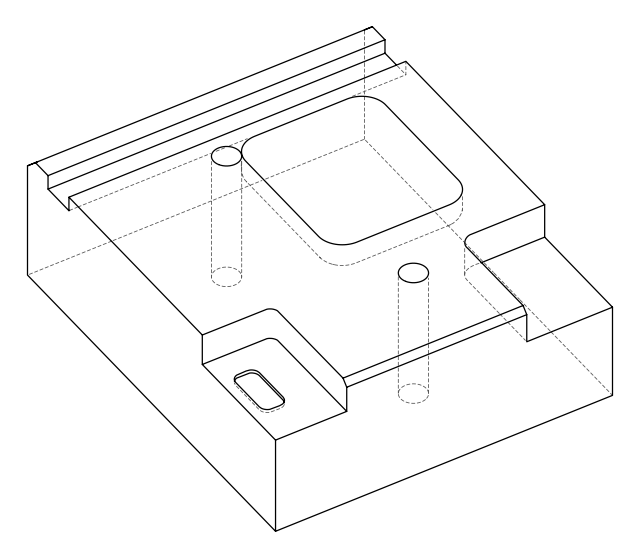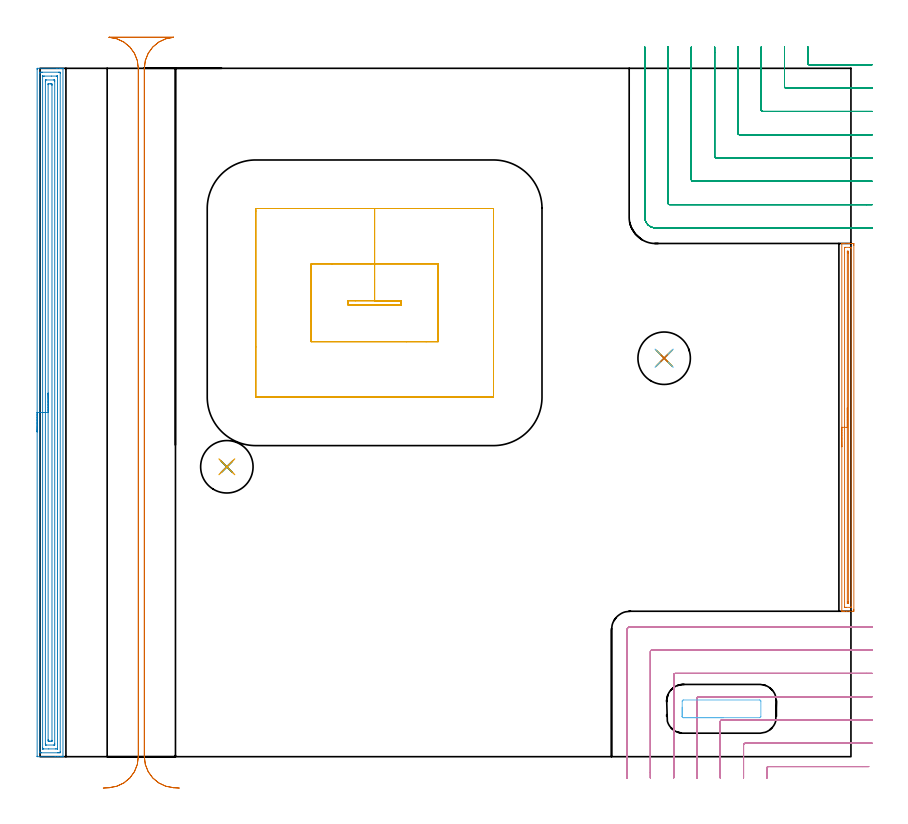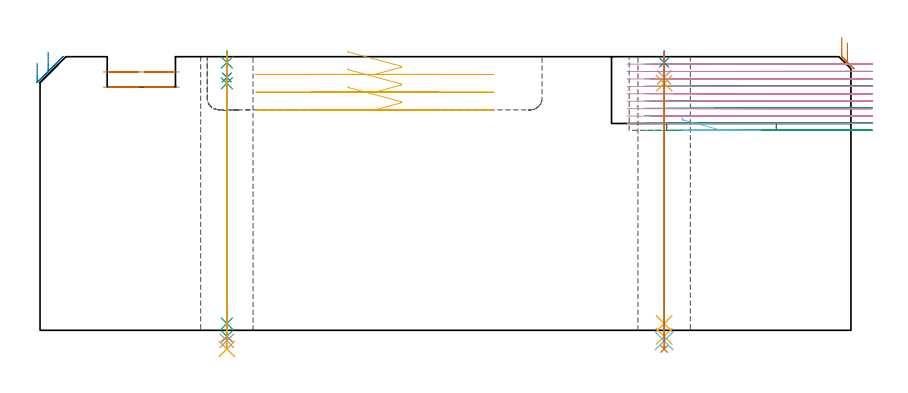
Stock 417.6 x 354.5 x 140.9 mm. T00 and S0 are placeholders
(PLAN: 17 operations, 13 tool changes, 72.8 min)
(1 AREA_MILL | FG_CHAMFER_SURFACE | UGT0205_001 | 4.7 min | 3794 mm3)
(2 AREA_MILL_1 | FG_CHAMFER_SURFACE_1 | UGT0205_001 | 14.45 min | 31352 mm3)
(3 MILL_CORNER_NOTCH_RECTANGULAR | CORNER_NOTCH_RECTANGULAR | NXT0201_012 | Follow Part, ap 4, ae 75% | 22.32 min | 388837 mm3)
(4 MILL_CORNER_NOTCH_RECTANGULAR_1 | CORNER_NOTCH_RECTANGULAR_1 | NXT0201_012 | Follow Part, ap 4, ae 75% | 18.32 min | 316977 mm3)
(5 MILL_RECTANGULAR_POCKET | POCKET_RECTANGULAR_STRAIGHT | UGT0201_021 | Follow Part, ap 12.5, ae 75% | 5.39 min | 675415 mm3)
(6 MILL_RECTANGULAR_POCKET_1 | POCKET_RECTANGULAR_STRAIGHT_1 | NXT0201_012 | Follow Part, ap 4, ae 75% | 0.31 min | 4790 mm3)
(7 MILL_RECTANGULAR_SLOT | SLOT_RECTANGULAR | UGT0201_004 | Follow Part, ap 8, ae 75% | 3.41 min | 195437 mm3)
(8 SPOT_DRILL | STEP1HOLE | NXT0321_9005460120000 | 0.05 min | 159 mm3)
(9 SPOT_DRILL_1 | STEP1HOLE_1 | NXT0321_9005460120000 | 0.05 min | 214 mm3)
(10 DRILL_BLIND_HOLE_INTO_CENTER | STEP1HOLE | UGT0301_191 | 0.05 min | 328 mm3)
(11 GUN_DRILL_THROUGH_HOLE | STEP1HOLE | UGT0307_003 | 0.64 min | 4899 mm3)
(12 SPADE_DRILL_TO_ENLARGE_THROUGH_HOLE | STEP1HOLE | UGT0306_008 | 0.59 min | 28418 mm3)
(13 DRILL_TO_ENLARGE_THROUGH_HOLE | STEP1HOLE | UGT0301_389 | 0.61 min | 46758 mm3)
(14 DRILL_BLIND_HOLE_INTO_CENTER_1 | STEP1HOLE_1 | UGT0301_191 | 0.05 min | 335 mm3)
(15 GUN_DRILL_THROUGH_HOLE_1 | STEP1HOLE_1 | UGT0307_003 | 0.64 min | 5008 mm3)
(16 SPADE_DRILL_TO_ENLARGE_THROUGH_HOLE_1 | STEP1HOLE_1 | UGT0306_008 | 0.59 min | 28258 mm3)
(17 DRILL_TO_ENLARGE_THROUGH_HOLE_1 | STEP1HOLE_1 | UGT0301_389 | 0.61 min | 46831 mm3)
(TOOL UGT0205_001 | Chamfer Mill 20 x 3 x 45 deg. | D20 FL50 Z2)
(TOOL NXT0201_012 | ENDMILL 16mm [2P460-1600-NA 1630] | D16 FL38 Z6)
(TOOL UGT0201_021 | End Mill 50 mm R6 | D50 R6 FL50 Z4)
(TOOL UGT0201_004 | End Mill 32 mm | D32 FL53 Z6)
(TOOL NXT0321_9005460120000 | NC Spot Drill, 142deg, 12mm, Carbide, Uncoated | D12 PA142 FL30 Z2)
(TOOL UGT0301_191 | Twist Drill 7.1 mm | D7.1 PA118 FL66 Z2)
(TOOL UGT0307_003 | Gun Drill 7 mm | D7 PA130 FL24 Z1)
(TOOL UGT0306_008 | Spade Drill 17.5mm | D17.5 PA132 FL10 Z2)
(TOOL UGT0301_389 | Twist Drill 27 mm | D27 PA118 FL165 Z2)
(OP 1 AREA_MILL)
G17 G21 G94 G90
T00 M6
G54
G17 G0 G90 X412.9 Y159.6 S1061 M3
G43 Z150.9 H0
G94 G1 Y159.638 Z150.028 F250.
Y159.752 Z149.163
Y159.941 Z148.312
Y160.203 Z147.48
Y160.537 Z146.674
Y160.94 Z145.9
Y161.408 Z145.164
Y161.94 Z144.472
Y162.529 Z143.829
Y163.172 Z143.239
Y163.864 Z142.708
Y164.6 Z142.24
Y165.374 Z141.837
Y166.18 Z141.503
Y167.012 Z141.241
Y167.863 Z141.052
Y168.728 Z140.938
Y169.6 Z140.9
Y264.147
X412.906 Y264.29 Z140.893
X413.211 Y264.3 Z140.588
X413.633 Z140.166
X414.237 Z139.558
X416.302 Z137.496
X416.882 Z136.913
X417.473 Z136.322
X417.763 Z136.032
X418.355 Z135.441
X418.645 Y264.297 Z135.151
X419.091 Y264.291 Z134.705
X419.095 Y264.156 Z134.703
X419.099 Y263.701 Z134.701
X419.1 Y263.241 Z134.7
Y75.93
X419.099 Y75.499 Z134.701
X419.095 Y75.044 Z134.703
X419.091 Y74.909 Z134.705
X418.645 Y74.9 Z135.151
X416.882 Z136.913
X415.42 Z138.377
X414.237 Z139.558
X413.634 Z140.165
X413.355 Z140.444
X413.21 Y74.901 Z140.589
X412.906 Y74.91 Z140.893
X412.9 Y75.053 Z140.9
Y169.6
X414.314 Z139.486
X414.315 Y262.121 Z139.485
X414.316 Y262.222 Z139.484
X414.319 Y262.272 Z139.481
X414.32 Y262.289 Z139.48
X414.363 Y262.291 Z139.437
X414.742 Y262.298 Z139.058
X416.882 Y262.299 Z136.918
X417.388 Y262.297 Z136.412
X417.588 Y262.29 Z136.212
X417.679 Y262.281 Z136.121
X417.684 Y261.997 Z136.116
X417.685 Y261.918 Z136.115
Y77.079
X417.684 Y76.977 Z136.116
X417.681 Y76.928 Z136.119
X417.68 Y76.911 Z136.12
X417.637 Y76.909 Z136.163
X417.258 Y76.902 Z136.542
X415.118 Y76.901 Z138.682
X414.612 Y76.903 Z139.188
X414.412 Y76.91 Z139.388
X414.321 Y76.919 Z139.479
X414.316 Y77.203 Z139.484
X414.315 Y77.282 Z139.485
X414.314 Y169.6 Z139.486
X415.728 Z138.072
X415.729 Y259.516 Z138.071
X415.733 Y260.134 Z138.067
X415.735 Y260.269 Z138.065
X415.742 Y260.29 Z138.058
X415.781 Y260.295 Z138.019
X415.837 Y260.299 Z137.963
X416. Y260.298 Z137.8
X416.164 Y260.293 Z137.636
X416.265 Y260.289 Z137.535
X416.268 Y260.225 Z137.532
X416.27 Y260.134 Z137.53
X416.271 Y259.859 Z137.529
X416.272 Y259.242 Z137.528
X416.271 Y79.684 Z137.529
X416.267 Y79.066 Z137.533
X416.265 Y78.931 Z137.535
X416.258 Y78.91 Z137.542
X416.219 Y78.905 Z137.581
X416.163 Y78.901 Z137.637
X416. Y78.902 Z137.8
X415.836 Y78.907 Z137.964
X415.735 Y78.911 Z138.065
X415.732 Y78.975 Z138.068
X415.73 Y79.066 Z138.07
X415.729 Y79.341 Z138.071
X415.728 Y79.958 Z138.072
Y169.6
Y170.472 Z138.11
Y171.336 Z138.223
Y172.188 Z138.412
Y173.02 Z138.675
Y173.826 Z139.008
Y174.6 Z139.411
Y175.336 Z139.88
Y176.028 Z140.411
Y176.671 Z141.
Y177.26 Z141.644
Y177.791 Z142.336
Y178.26 Z143.072
Y178.663 Z143.845
Y178.997 Z144.651
Y179.259 Z145.483
Y179.448 Z146.335
Y179.562 Z147.2
Y179.6 Z148.072
G0 Z150.9
M5
M2
(OP 2 AREA_MILL_1)
G17 G21 G94 G90
T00 M6
G54
G17 G0 G90 X-1.5 Y167.25 S1061 M3
G43 Z150.9 H0
Z137.6
G94 G1 Y167.288 Z136.728 F250.
Y167.402 Z135.864
Y167.591 Z135.012
Y167.853 Z134.18
Y168.187 Z133.374
Y168.59 Z132.6
Y169.058 Z131.864
Y169.59 Z131.172
Y170.179 Z130.529
Y170.822 Z129.94
Y171.514 Z129.408
Y172.25 Z128.94
Y173.024 Z128.537
Y173.83 Z128.203
Y174.662 Z127.941
Y175.514 Z127.752
Y176.378 Z127.638
Y177.25 Z127.6
Y353.869
X-1.496 Y354.291 Z127.602
X-1.492 Y354.49 Z127.606
X-1.29 Y354.5 Z127.808
X8.681 Z137.776
X10.084 Z139.18
X10.447 Z139.542
X11.172 Z140.272
X11.413 Z140.513
X11.788 Y354.494 Z140.88
X11.797 Y354.492 Z140.888
X11.8 Y354.316 Z140.9
Y0.184
X11.797 Y0.008 Z140.888
X11.788 Y0.006 Z140.88
X11.413 Y0. Z140.513
X11.173 Z140.272
X10.447 Z139.542
X9.201 Z138.298
X7.798 Z136.894
X-1.29 Y0.001 Z127.807
X-1.492 Y0.01 Z127.606
X-1.499 Y0.212 Z127.599
Y0.237
X-1.5 Y177.25 Z127.6
X-0.086 Z129.014
X-0.085 Y352.018 Z129.015
Y352.08
X-0.079 Y352.487 Z129.021
X0.325 Y352.497 Z129.425
X0.736 Y352.499 Z129.836
X1.205 Y352.5 Z130.305
X9.564 Y352.499 Z138.664
X10.035 Y352.497 Z139.135
X10.274 Y352.49 Z139.374
X10.379 Y352.466 Z139.479
X10.385 Y352.143 Z139.485
Y352.08
Y2.482
Y2.42
X10.379 Y2.013 Z139.479
X9.975 Y2.003 Z139.075
X9.564 Y2.001 Z138.664
X9.095 Y2. Z138.195
X0.736 Y2.001 Z129.836
X0.265 Y2.003 Z129.365
X0.026 Y2.01 Z129.126
X-0.079 Y2.034 Z129.021
X-0.085 Y2.357 Z129.015
Y2.42
X-0.086 Y177.25 Z129.014
X1.328 Z130.428
X1.329 Y350.292 Z130.429
X1.33 Y350.439 Z130.43
X1.333 Y350.474 Z130.433
X1.335 Y350.486 Z130.435
X1.346 Y350.49 Z130.446
X1.416 Y350.497 Z130.516
X1.619 Y350.499 Z130.719
X2.296 Y350.5 Z131.396
X5.827 Z134.927
X8.476 Z137.576
X8.681 Y350.498 Z137.781
X8.886 Y350.494 Z137.986
X8.944 Y350.49 Z138.044
X8.965 Y350.485 Z138.065
X8.967 Y350.467 Z138.067
X8.97 Y350.39 Z138.07
X8.971 Y350.292 Z138.071
Y349.998
Y4.208
X8.97 Y4.061 Z138.07
X8.967 Y4.026 Z138.067
X8.965 Y4.014 Z138.065
X8.954 Y4.01 Z138.054
X8.884 Y4.003 Z137.984
X8.681 Y4.001 Z137.781
X8.004 Y4. Z137.104
X4.473 Z133.573
X1.824 Z130.924
X1.619 Y4.002 Z130.719
X1.414 Y4.006 Z130.514
X1.356 Y4.01 Z130.456
X1.335 Y4.015 Z130.435
X1.333 Y4.033 Z130.433
X1.33 Y4.11 Z130.43
X1.329 Y4.208 Z130.429
X1.328 Y4.502 Z130.428
Y177.25
X2.743 Z131.843
Y347.609
X2.746 Y348.256 Z131.846
X2.75 Y348.473 Z131.85
X2.757 Y348.491 Z131.857
X2.78 Y348.494 Z131.88
X2.835 Y348.498 Z131.935
X2.945 Y348.5 Z132.045
X3.384 Z132.484
X6.916 Z136.016
X7.355 Y348.49 Z136.455
X7.55 Y348.474 Z136.65
X7.552 Y348.363 Z136.652
X7.557 Y347.854 Z136.657
Y6.891
X7.554 Y6.244 Z136.654
X7.55 Y6.027 Z136.65
X7.543 Y6.009 Z136.643
X7.52 Y6.006 Z136.62
X7.465 Y6.002 Z136.565
X7.355 Y6.001 Z136.455
X6.916 Y6. Z136.016
X3.384 Z132.484
X2.944 Y6.01 Z132.044
X2.749 Y6.026 Z131.849
X2.748 Y6.137 Z131.848
X2.743 Y6.646 Z131.843
Y177.25
X4.157 Z133.257
Y346.044
X4.16 Y346.268 Z133.26
X4.164 Y346.416 Z133.264
X4.169 Y346.491 Z133.269
X4.184 Y346.493 Z133.284
X4.267 Y346.497 Z133.367
X4.48 Y346.5 Z133.58
X5.15 Z134.25
X5.363 Y346.499 Z134.463
X6.033 Y346.492 Z135.133
X6.122 Y346.49 Z135.222
X6.136 Y346.155 Z135.236
X6.141 Y345.932 Z135.241
X6.143 Y345.821 Z135.243
Y8.456
X6.14 Y8.233 Z135.24
X6.136 Y8.084 Z135.236
X6.131 Y8.009 Z135.231
X6.116 Y8.007 Z135.216
X6.033 Y8.003 Z135.133
X5.82 Y8. Z134.92
X5.15 Z134.25
X4.937 Z134.037
X4.267 Y8.007 Z133.367
X4.178 Y8.01 Z133.278
X4.164 Y8.345 Z133.264
X4.159 Y8.568 Z133.259
X4.157 Y8.679 Z133.257
Y177.25
Y178.122 Z133.295
Y178.986 Z133.409
Y179.838 Z133.598
Y180.67 Z133.86
Y181.476 Z134.194
Y182.25 Z134.597
Y182.986 Z135.065
Y183.678 Z135.596
Y184.321 Z136.186
Y184.91 Z136.829
Y185.442 Z137.521
Y185.91 Z138.257
Y186.313 Z139.031
Y186.647 Z139.837
Y186.909 Z140.669
Y187.098 Z141.52
Y187.212 Z142.385
Y187.25 Z143.257
G0 Z150.9
M5
M2
(OP 3 MILL_CORNER_NOTCH_RECTANGULAR)
G17 G21 G94 G90
T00 M6
G54
G17 G0 G90 X395.4 Y365.5 S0 M3
G43 Z150.9 H1
Z137.11
G94 G1 Y362.5 F250.
Y357.094 F500.
G3 X396.194 Y356.3 R0.8
G1 X425.395
X428.395 F250.
G0 Z150.9
X383.4 Y365.5
Z137.11
G1 Y362.5
Y345.094 F500.
G3 X384.194 Y344.3 R0.8
G1 X425.6
X428.6 F250.
G0 Z150.9
X371.4 Y365.5
Z137.11
G1 Y362.5
Y333.094 F500.
G3 X372.194 Y332.3 R0.8
G1 X425.6
X428.6 F250.
G0 Z150.9
X359.4 Y365.5
Z137.11
G1 Y362.5
Y321.095 F500.
G3 X360.195 Y320.3 R0.8
G1 X425.6
X428.6 F250.
G0 Z150.9
X347.4 Y365.5
Z137.11
G1 Y362.5
Y309.095 F500.
G3 X348.195 Y308.3 R0.8
G1 X425.6
X428.6 F250.
G0 Z150.9
X335.4 Y365.5
Z137.11
G1 Y362.5
Y297.095 F500.
G3 X336.195 Y296.3 R0.8
G1 X425.6
X428.6 F250.
G0 Z150.9
X323.4 Y365.5
Z137.11
G1 Y362.5
Y285.096 F500.
G3 X324.196 Y284.3 R0.8
G1 X425.6
X428.6 F250.
G0 Z150.9
X311.4 Y365.5
Z137.11
G1 Y362.5
Y277.9 F500.
G3 X317. Y272.3 R5.6
G1 X425.6
X428.6 F250.
G0 Z150.9
X395.4 Y365.5
Z133.32
G1 Y362.5
Y357.094 F500.
G3 X396.194 Y356.3 R0.8
G1 X425.395
X428.395 F250.
G0 Z150.9
X383.4 Y365.5
Z133.32
G1 Y362.5
Y345.094 F500.
G3 X384.194 Y344.3 R0.8
G1 X425.6
X428.6 F250.
G0 Z150.9
X371.4 Y365.5
Z133.32
G1 Y362.5
Y333.094 F500.
G3 X372.194 Y332.3 R0.8
G1 X425.6
X428.6 F250.
G0 Z150.9
X359.4 Y365.5
Z133.32
G1 Y362.5
Y321.095 F500.
G3 X360.195 Y320.3 R0.8
G1 X425.6
X428.6 F250.
G0 Z150.9
X347.4 Y365.5
Z133.32
G1 Y362.5
Y309.095 F500.
G3 X348.195 Y308.3 R0.8
G1 X425.6
X428.6 F250.
G0 Z150.9
X335.4 Y365.5
Z133.32
G1 Y362.5
Y297.095 F500.
G3 X336.195 Y296.3 R0.8
G1 X425.6
X428.6 F250.
G0 Z150.9
X323.4 Y365.5
Z133.32
G1 Y362.5
Y285.096 F500.
G3 X324.196 Y284.3 R0.8
G1 X425.6
X428.6 F250.
G0 Z150.9
X311.4 Y365.5
Z133.32
G1 Y362.5
Y277.9 F500.
G3 X317. Y272.3 R5.6
G1 X425.6
X428.6 F250.
G0 Z150.9
X395.4 Y365.5
Z129.53
G1 Y362.5
Y357.094 F500.
G3 X396.194 Y356.3 R0.8
G1 X425.395
X428.395 F250.
G0 Z150.9
X383.4 Y365.5
Z129.53
G1 Y362.5
Y345.094 F500.
G3 X384.194 Y344.3 R0.8
G1 X425.6
X428.6 F250.
G0 Z150.9
X371.4 Y365.5
Z129.53
G1 Y362.5
Y333.094 F500.
G3 X372.194 Y332.3 R0.8
G1 X425.6
X428.6 F250.
G0 Z150.9
X359.4 Y365.5
Z129.53
G1 Y362.5
Y321.095 F500.
G3 X360.195 Y320.3 R0.8
G1 X425.6
X428.6 F250.
G0 Z150.9
X347.4 Y365.5
Z129.53
G1 Y362.5
Y309.095 F500.
G3 X348.195 Y308.3 R0.8
G1 X425.6
X428.6 F250.
G0 Z150.9
X335.4 Y365.5
Z129.53
G1 Y362.5
Y297.095 F500.
G3 X336.195 Y296.3 R0.8
G1 X425.6
X428.6 F250.
G0 Z150.9
X323.4 Y365.5
Z129.53
G1 Y362.5
Y285.096 F500.
G3 X324.196 Y284.3 R0.8
G1 X425.6
X428.6 F250.
G0 Z150.9
X311.4 Y365.5
Z129.53
G1 Y362.5
Y277.9 F500.
G3 X317. Y272.3 R5.6
G1 X425.6
X428.6 F250.
G0 Z150.9
X395.4 Y365.5
Z125.74
G1 Y362.5
Y357.094 F500.
G3 X396.194 Y356.3 R0.8
G1 X425.395
X428.395 F250.
G0 Z150.9
X383.4 Y365.5
Z125.74
G1 Y362.5
Y345.094 F500.
G3 X384.194 Y344.3 R0.8
G1 X425.6
X428.6 F250.
G0 Z150.9
X371.4 Y365.5
Z125.74
G1 Y362.5
Y333.094 F500.
G3 X372.194 Y332.3 R0.8
G1 X425.6
X428.6 F250.
G0 Z150.9
X359.4 Y365.5
Z125.74
G1 Y362.5
Y321.095 F500.
G3 X360.195 Y320.3 R0.8
G1 X425.6
X428.6 F250.
G0 Z150.9
X347.4 Y365.5
Z125.74
G1 Y362.5
Y309.095 F500.
G3 X348.195 Y308.3 R0.8
G1 X425.6
X428.6 F250.
G0 Z150.9
X335.4 Y365.5
Z125.74
G1 Y362.5
Y297.095 F500.
G3 X336.195 Y296.3 R0.8
G1 X425.6
X428.6 F250.
G0 Z150.9
X323.4 Y365.5
Z125.74
G1 Y362.5
Y285.096 F500.
G3 X324.196 Y284.3 R0.8
G1 X425.6
X428.6 F250.
G0 Z150.9
X311.4 Y365.5
Z125.74
G1 Y362.5
Y277.9 F500.
G3 X317. Y272.3 R5.6
G1 X425.6
X428.6 F250.
G0 Z150.9
X395.4 Y365.5
Z121.95
G1 Y362.5
Y357.094 F500.
G3 X396.194 Y356.3 R0.8
G1 X425.395
X428.395 F250.
G0 Z150.9
X383.4 Y365.5
Z121.95
G1 Y362.5
Y345.094 F500.
G3 X384.194 Y344.3 R0.8
G1 X425.6
X428.6 F250.
G0 Z150.9
X371.4 Y365.5
Z121.95
G1 Y362.5
Y333.094 F500.
G3 X372.194 Y332.3 R0.8
G1 X425.6
X428.6 F250.
G0 Z150.9
X359.4 Y365.5
Z121.95
G1 Y362.5
Y321.095 F500.
G3 X360.195 Y320.3 R0.8
G1 X425.6
X428.6 F250.
G0 Z150.9
X347.4 Y365.5
Z121.95
G1 Y362.5
Y309.095 F500.
G3 X348.195 Y308.3 R0.8
G1 X425.6
X428.6 F250.
G0 Z150.9
X335.4 Y365.5
Z121.95
G1 Y362.5
Y297.095 F500.
G3 X336.195 Y296.3 R0.8
G1 X425.6
X428.6 F250.
G0 Z150.9
X323.4 Y365.5
Z121.95
G1 Y362.5
Y285.096 F500.
G3 X324.196 Y284.3 R0.8
G1 X425.6
X428.6 F250.
G0 Z150.9
X311.4 Y365.5
Z121.95
G1 Y362.5
Y277.9 F500.
G3 X317. Y272.3 R5.6
G1 X425.6
X428.6 F250.
G0 Z150.9
X395.4 Y365.5
Z118.16
G1 Y362.5
Y357.094 F500.
G3 X396.194 Y356.3 R0.8
G1 X425.395
X428.395 F250.
G0 Z150.9
X383.4 Y365.5
Z118.16
G1 Y362.5
Y345.094 F500.
G3 X384.194 Y344.3 R0.8
G1 X425.6
X428.6 F250.
G0 Z150.9
X371.4 Y365.5
Z118.16
G1 Y362.5
Y333.094 F500.
G3 X372.194 Y332.3 R0.8
G1 X425.6
X428.6 F250.
G0 Z150.9
X359.4 Y365.5
Z118.16
G1 Y362.5
Y321.095 F500.
G3 X360.195 Y320.3 R0.8
G1 X425.6
X428.6 F250.
G0 Z150.9
X347.4 Y365.5
Z118.16
G1 Y362.5
Y309.095 F500.
G3 X348.195 Y308.3 R0.8
G1 X425.6
X428.6 F250.
G0 Z150.9
X335.4 Y365.5
Z118.16
G1 Y362.5
Y297.095 F500.
G3 X336.195 Y296.3 R0.8
G1 X425.6
X428.6 F250.
G0 Z150.9
X323.4 Y365.5
Z118.16
G1 Y362.5
Y285.096 F500.
G3 X324.196 Y284.3 R0.8
G1 X425.6
X428.6 F250.
G0 Z150.9
X311.4 Y365.5
Z118.16
G1 Y362.5
Y277.9 F500.
G3 X317. Y272.3 R5.6
G1 X425.6
X428.6 F250.
G0 Z150.9
X395.4 Y365.5
Z114.37
G1 Y362.5
Y357.094 F500.
G3 X396.194 Y356.3 R0.8
G1 X425.395
X428.395 F250.
G0 Z150.9
X383.4 Y365.5
Z114.37
G1 Y362.5
Y345.094 F500.
G3 X384.194 Y344.3 R0.8
G1 X425.6
X428.6 F250.
G0 Z150.9
X371.4 Y365.5
Z114.37
G1 Y362.5
Y333.094 F500.
G3 X372.194 Y332.3 R0.8
G1 X425.6
X428.6 F250.
G0 Z150.9
X359.4 Y365.5
Z114.37
G1 Y362.5
Y321.095 F500.
G3 X360.195 Y320.3 R0.8
G1 X425.6
X428.6 F250.
G0 Z150.9
X347.4 Y365.5
Z114.37
G1 Y362.5
Y309.095 F500.
G3 X348.195 Y308.3 R0.8
G1 X425.6
X428.6 F250.
G0 Z150.9
X335.4 Y365.5
Z114.37
G1 Y362.5
Y297.095 F500.
G3 X336.195 Y296.3 R0.8
G1 X425.6
X428.6 F250.
G0 Z150.9
X323.4 Y365.5
Z114.37
G1 Y362.5
Y285.096 F500.
G3 X324.196 Y284.3 R0.8
G1 X425.6
X428.6 F250.
G0 Z150.9
X311.4 Y365.5
Z114.37
G1 Y362.5
Y277.9 F500.
G3 X317. Y272.3 R5.6
G1 X425.6
X428.6 F250.
G0 Z150.9
X395.4 Y365.5
Z110.58
G1 Y362.5
Y357.094 F500.
G3 X396.194 Y356.3 R0.8
G1 X425.395
X428.395 F250.
G0 Z150.9
X383.4 Y365.5
Z110.58
G1 Y362.5
Y345.094 F500.
G3 X384.194 Y344.3 R0.8
G1 X425.6
X428.6 F250.
G0 Z150.9
X371.4 Y365.5
Z110.58
G1 Y362.5
Y333.094 F500.
G3 X372.194 Y332.3 R0.8
G1 X425.6
X428.6 F250.
G0 Z150.9
X359.4 Y365.5
Z110.58
G1 Y362.5
Y321.095 F500.
G3 X360.195 Y320.3 R0.8
G1 X425.6
X428.6 F250.
G0 Z150.9
X347.4 Y365.5
Z110.58
G1 Y362.5
Y309.095 F500.
G3 X348.195 Y308.3 R0.8
G1 X425.6
X428.6 F250.
G0 Z150.9
X335.4 Y365.5
Z110.58
G1 Y362.5
Y297.095 F500.
G3 X336.195 Y296.3 R0.8
G1 X425.6
X428.6 F250.
G0 Z150.9
X323.4 Y365.5
Z110.58
G1 Y362.5
Y285.096 F500.
G3 X324.196 Y284.3 R0.8
G1 X425.6
X428.6 F250.
G0 Z150.9
X311.4 Y365.5
Z110.58
G1 Y362.5
Y277.9 F500.
G3 X317. Y272.3 R5.6
G1 X425.6
X428.6 F250.
G0 Z150.9
X395.4 Y365.5
Z106.79
G1 Y362.5
Y357.094 F500.
G3 X396.194 Y356.3 R0.8
G1 X425.395
X428.395 F250.
G0 Z150.9
X383.4 Y365.5
Z106.79
G1 Y362.5
Y345.094 F500.
G3 X384.194 Y344.3 R0.8
G1 X425.6
X428.6 F250.
G0 Z150.9
X371.4 Y365.5
Z106.79
G1 Y362.5
Y333.094 F500.
G3 X372.194 Y332.3 R0.8
G1 X425.6
X428.6 F250.
G0 Z150.9
X359.4 Y365.5
Z106.79
G1 Y362.5
Y321.095 F500.
G3 X360.195 Y320.3 R0.8
G1 X425.6
X428.6 F250.
G0 Z150.9
X347.4 Y365.5
Z106.79
G1 Y362.5
Y309.095 F500.
G3 X348.195 Y308.3 R0.8
G1 X425.6
X428.6 F250.
G0 Z150.9
X335.4 Y365.5
Z106.79
G1 Y362.5
Y297.095 F500.
G3 X336.195 Y296.3 R0.8
G1 X425.6
X428.6 F250.
G0 Z150.9
X323.4 Y365.5
Z106.79
G1 Y362.5
Y285.096 F500.
G3 X324.196 Y284.3 R0.8
G1 X425.6
X428.6 F250.
G0 Z150.9
X311.4 Y365.5
Z106.79
G1 Y362.5
Y277.9 F500.
G3 X317. Y272.3 R5.6
G1 X425.6
X428.6 F250.
G0 Z150.9
X395.4 Y365.5
Z103.
G1 Y362.5
Y357.094 F500.
G3 X396.194 Y356.3 R0.8
G1 X425.395
X428.395 F250.
G0 Z150.9
X383.4 Y365.5
Z103.
G1 Y362.5
Y345.094 F500.
G3 X384.194 Y344.3 R0.8
G1 X425.6
X428.6 F250.
G0 Z150.9
X371.4 Y365.5
Z103.
G1 Y362.5
Y333.094 F500.
G3 X372.194 Y332.3 R0.8
G1 X425.6
X428.6 F250.
G0 Z150.9
X359.4 Y365.5
Z103.
G1 Y362.5
Y321.095 F500.
G3 X360.195 Y320.3 R0.8
G1 X425.6
X428.6 F250.
G0 Z150.9
X347.4 Y365.5
Z103.
G1 Y362.5
Y309.095 F500.
G3 X348.195 Y308.3 R0.8
G1 X425.6
X428.6 F250.
G0 Z150.9
X335.4 Y365.5
Z103.
G1 Y362.5
Y297.095 F500.
G3 X336.195 Y296.3 R0.8
G1 X425.6
X428.6 F250.
G0 Z150.9
X323.4 Y365.5
Z103.
G1 Y362.5
Y285.096 F500.
G3 X324.196 Y284.3 R0.8
G1 X425.6
X428.6 F250.
G0 Z150.9
X311.4 Y365.5
Z103.
G1 Y362.5
Y277.9 F500.
G3 X317. Y272.3 R5.6
G1 X425.6
X428.6 F250.
G0 Z150.9
M5
M2
(OP 4 MILL_CORNER_NOTCH_RECTANGULAR_1)
G17 G21 G94 G90
T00 M6
G54
G17 G0 G90 X426.764 Y-5.1 S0 M3
G43 Z150.9 H1
Z137.078
G94 G1 X423.764 F250.
X375.094 F500.
G3 X374.3 Y-5.894 R0.8
G1 Y-8.
Y-11. F250.
G0 Z150.9
X428.6 Y6.9
Z137.078
G1 X425.6
X363.094 F500.
G3 X362.3 Y6.106 R0.8
G1 Y-8.
Y-11. F250.
G0 Z150.9
X428.6 Y18.9
Z137.078
G1 X425.6
X351.095 F500.
G3 X350.3 Y18.105 R0.8
G1 Y-8.
Y-11. F250.
G0 Z150.9
X428.6 Y30.9
Z137.078
G1 X425.6
X339.095 F500.
G3 X338.3 Y30.105 R0.8
G1 Y-8.
Y-11. F250.
G0 Z150.9
X428.6 Y42.9
Z137.078
G1 X425.6
X327.095 F500.
G3 X326.3 Y42.105 R0.8
G1 Y-8.
Y-11. F250.
G0 Z150.9
X428.6 Y54.9
Z137.078
G1 X425.6
X315.096 F500.
G3 X314.3 Y54.104 R0.8
G1 Y-8.
Y-11. F250.
G0 Z150.9
X428.6 Y66.9
Z137.078
G1 X425.6
X303.9 F500.
G3 X302.3 Y65.3 R1.6
G1 Y-8.
Y-11. F250.
G0 Z150.9
X426.764 Y-5.1
Z133.255
G1 X423.764
X375.094 F500.
G3 X374.3 Y-5.894 R0.8
G1 Y-8.
Y-11. F250.
G0 Z150.9
X428.6 Y6.9
Z133.255
G1 X425.6
X363.094 F500.
G3 X362.3 Y6.106 R0.8
G1 Y-8.
Y-11. F250.
G0 Z150.9
X428.6 Y18.9
Z133.255
G1 X425.6
X351.095 F500.
G3 X350.3 Y18.105 R0.8
G1 Y-8.
Y-11. F250.
G0 Z150.9
X428.6 Y30.9
Z133.255
G1 X425.6
X339.095 F500.
G3 X338.3 Y30.105 R0.8
G1 Y-8.
Y-11. F250.
G0 Z150.9
X428.6 Y42.9
Z133.255
G1 X425.6
X327.095 F500.
G3 X326.3 Y42.105 R0.8
G1 Y-8.
Y-11. F250.
G0 Z150.9
X428.6 Y54.9
Z133.255
G1 X425.6
X315.096 F500.
G3 X314.3 Y54.104 R0.8
G1 Y-8.
Y-11. F250.
G0 Z150.9
X428.6 Y66.9
Z133.255
G1 X425.6
X303.9 F500.
G3 X302.3 Y65.3 R1.6
G1 Y-8.
Y-11. F250.
G0 Z150.9
X426.764 Y-5.1
Z129.433
G1 X423.764
X375.094 F500.
G3 X374.3 Y-5.894 R0.8
G1 Y-8.
Y-11. F250.
G0 Z150.9
X428.6 Y6.9
Z129.433
G1 X425.6
X363.094 F500.
G3 X362.3 Y6.106 R0.8
G1 Y-8.
Y-11. F250.
G0 Z150.9
X428.6 Y18.9
Z129.433
G1 X425.6
X351.095 F500.
G3 X350.3 Y18.105 R0.8
G1 Y-8.
Y-11. F250.
G0 Z150.9
X428.6 Y30.9
Z129.433
G1 X425.6
X339.095 F500.
G3 X338.3 Y30.105 R0.8
G1 Y-8.
Y-11. F250.
G0 Z150.9
X428.6 Y42.9
Z129.433
G1 X425.6
X327.095 F500.
G3 X326.3 Y42.105 R0.8
G1 Y-8.
Y-11. F250.
G0 Z150.9
X428.6 Y54.9
Z129.433
G1 X425.6
X315.096 F500.
G3 X314.3 Y54.104 R0.8
G1 Y-8.
Y-11. F250.
G0 Z150.9
X428.6 Y66.9
Z129.433
G1 X425.6
X303.9 F500.
G3 X302.3 Y65.3 R1.6
G1 Y-8.
Y-11. F250.
G0 Z150.9
X426.764 Y-5.1
Z125.611
G1 X423.764
X375.094 F500.
G3 X374.3 Y-5.894 R0.8
G1 Y-8.
Y-11. F250.
G0 Z150.9
X428.6 Y6.9
Z125.611
G1 X425.6
X363.094 F500.
G3 X362.3 Y6.106 R0.8
G1 Y-8.
Y-11. F250.
G0 Z150.9
X428.6 Y18.9
Z125.611
G1 X425.6
X351.095 F500.
G3 X350.3 Y18.105 R0.8
G1 Y-8.
Y-11. F250.
G0 Z150.9
X428.6 Y30.9
Z125.611
G1 X425.6
X339.095 F500.
G3 X338.3 Y30.105 R0.8
G1 Y-8.
Y-11. F250.
G0 Z150.9
X428.6 Y42.9
Z125.611
G1 X425.6
X327.095 F500.
G3 X326.3 Y42.105 R0.8
G1 Y-8.
Y-11. F250.
G0 Z150.9
X428.6 Y54.9
Z125.611
G1 X425.6
X315.096 F500.
G3 X314.3 Y54.104 R0.8
G1 Y-8.
Y-11. F250.
G0 Z150.9
X428.6 Y66.9
Z125.611
G1 X425.6
X303.9 F500.
G3 X302.3 Y65.3 R1.6
G1 Y-8.
Y-11. F250.
G0 Z150.9
X426.764 Y-5.1
Z121.789
G1 X423.764
X375.094 F500.
G3 X374.3 Y-5.894 R0.8
G1 Y-8.
Y-11. F250.
G0 Z150.9
X428.6 Y6.9
Z121.789
G1 X425.6
X363.094 F500.
G3 X362.3 Y6.106 R0.8
G1 Y-8.
Y-11. F250.
G0 Z150.9
X428.6 Y18.9
Z121.789
G1 X425.6
X351.095 F500.
G3 X350.3 Y18.105 R0.8
G1 Y-8.
Y-11. F250.
G0 Z150.9
X428.6 Y30.9
Z121.789
G1 X425.6
X339.095 F500.
G3 X338.3 Y30.105 R0.8
G1 Y-8.
Y-11. F250.
G0 Z150.9
X428.6 Y42.9
Z121.789
G1 X425.6
X327.095 F500.
G3 X326.3 Y42.105 R0.8
G1 Y-8.
Y-11. F250.
G0 Z150.9
X428.6 Y54.9
Z121.789
G1 X425.6
X315.096 F500.
G3 X314.3 Y54.104 R0.8
G1 Y-8.
Y-11. F250.
G0 Z150.9
X428.6 Y66.9
Z121.789
G1 X425.6
X303.9 F500.
G3 X302.3 Y65.3 R1.6
G1 Y-8.
Y-11. F250.
G0 Z150.9
X426.764 Y-5.1
Z117.967
G1 X423.764
X375.094 F500.
G3 X374.3 Y-5.894 R0.8
G1 Y-8.
Y-11. F250.
G0 Z150.9
X428.6 Y6.9
Z117.967
G1 X425.6
X363.094 F500.
G3 X362.3 Y6.106 R0.8
G1 Y-8.
Y-11. F250.
G0 Z150.9
X428.6 Y18.9
Z117.967
G1 X425.6
X351.095 F500.
G3 X350.3 Y18.105 R0.8
G1 Y-8.
Y-11. F250.
G0 Z150.9
X428.6 Y30.9
Z117.967
G1 X425.6
X339.095 F500.
G3 X338.3 Y30.105 R0.8
G1 Y-8.
Y-11. F250.
G0 Z150.9
X428.6 Y42.9
Z117.967
G1 X425.6
X327.095 F500.
G3 X326.3 Y42.105 R0.8
G1 Y-8.
Y-11. F250.
G0 Z150.9
X428.6 Y54.9
Z117.967
G1 X425.6
X315.096 F500.
G3 X314.3 Y54.104 R0.8
G1 Y-8.
Y-11. F250.
G0 Z150.9
X428.6 Y66.9
Z117.967
G1 X425.6
X303.9 F500.
G3 X302.3 Y65.3 R1.6
G1 Y-8.
Y-11. F250.
G0 Z150.9
X426.764 Y-5.1
Z114.144
G1 X423.764
X375.094 F500.
G3 X374.3 Y-5.894 R0.8
G1 Y-8.
Y-11. F250.
G0 Z150.9
X428.6 Y6.9
Z114.144
G1 X425.6
X363.094 F500.
G3 X362.3 Y6.106 R0.8
G1 Y-8.
Y-11. F250.
G0 Z150.9
X428.6 Y18.9
Z114.144
G1 X425.6
X351.095 F500.
G3 X350.3 Y18.105 R0.8
G1 Y-8.
Y-11. F250.
G0 Z150.9
X428.6 Y30.9
Z114.144
G1 X425.6
X339.095 F500.
G3 X338.3 Y30.105 R0.8
G1 Y-8.
Y-11. F250.
G0 Z150.9
X428.6 Y42.9
Z114.144
G1 X425.6
X327.095 F500.
G3 X326.3 Y42.105 R0.8
G1 Y-8.
Y-11. F250.
G0 Z150.9
X428.6 Y54.9
Z114.144
G1 X425.6
X315.096 F500.
G3 X314.3 Y54.104 R0.8
G1 Y-8.
Y-11. F250.
G0 Z150.9
X428.6 Y66.9
Z114.144
G1 X425.6
X303.9 F500.
G3 X302.3 Y65.3 R1.6
G1 Y-8.
Y-11. F250.
G0 Z150.9
X426.764 Y-5.1
Z110.322
G1 X423.764
X375.094 F500.
G3 X374.3 Y-5.894 R0.8
G1 Y-8.
Y-11. F250.
G0 Z150.9
X428.6 Y6.9
Z110.322
G1 X425.6
X363.094 F500.
G3 X362.3 Y6.106 R0.8
G1 Y-8.
Y-11. F250.
G0 Z150.9
X428.6 Y18.9
Z110.322
G1 X425.6
X351.095 F500.
G3 X350.3 Y18.105 R0.8
G1 Y-8.
Y-11. F250.
G0 Z150.9
X428.6 Y30.9
Z110.322
G1 X425.6
X339.095 F500.
G3 X338.3 Y30.105 R0.8
G1 Y-8.
Y-11. F250.
G0 Z150.9
X428.6 Y42.9
Z110.322
G1 X425.6
X327.095 F500.
G3 X326.3 Y42.105 R0.8
G1 Y-8.
Y-11. F250.
G0 Z150.9
X428.6 Y54.9
Z110.322
G1 X425.6
X315.096 F500.
G3 X314.3 Y54.104 R0.8
G1 Y-8.
Y-11. F250.
G0 Z150.9
X428.6 Y66.9
Z110.322
G1 X425.6
X303.9 F500.
G3 X302.3 Y65.3 R1.6
G1 Y-8.
Y-11. F250.
G0 Z150.9
X426.764 Y-5.1
Z106.5
G1 X423.764
X375.094 F500.
G3 X374.3 Y-5.894 R0.8
G1 Y-8.
Y-11. F250.
G0 Z150.9
X428.6 Y6.9
Z106.5
G1 X425.6
X363.094 F500.
G3 X362.3 Y6.106 R0.8
G1 Y-8.
Y-11. F250.
G0 Z150.9
X428.6 Y18.9
Z106.5
G1 X425.6
X351.095 F500.
G3 X350.3 Y18.105 R0.8
G1 Y-8.
Y-11. F250.
G0 Z150.9
X428.6 Y30.9
Z106.5
G1 X425.6
X339.095 F500.
G3 X338.3 Y30.105 R0.8
G1 Y-8.
Y-11. F250.
G0 Z150.9
X428.6 Y42.9
Z106.5
G1 X425.6
X327.095 F500.
G3 X326.3 Y42.105 R0.8
G1 Y-8.
Y-11. F250.
G0 Z150.9
X428.6 Y54.9
Z106.5
G1 X425.6
X315.096 F500.
G3 X314.3 Y54.104 R0.8
G1 Y-8.
Y-11. F250.
G0 Z150.9
X428.6 Y66.9
Z106.5
G1 X425.6
X303.9 F500.
G3 X302.3 Y65.3 R1.6
G1 Y-8.
Y-11. F250.
G0 Z150.9
M5
M2
(OP 5 MILL_RECTANGULAR_POCKET)
G17 G21 G94 G90
T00 M6
G54
G17 G0 G90 X158.6 Y234.782 S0 M3
G43 Z173.5 H0
Z143.9
G94 G1 Y232.7 Z143.342 F250.
X186. Z136.
Y234.8 Z135.438
X172.3 Z131.767
X162.3 F374.
X158.6 F500.
Y232.7
X186.
Y234.8
X172.3
Y245.8
Y253.8 F443.
X170.3
X150.3 F500.
X140.3 F398.
X139.6 F500.
Y224.5
Y214.5 F400.
Y213.7 F500.
X188.8
X198.8 F435.
X205. F497.
Y217.5
Y253.8 F500.
X172.3
Y264.8
Y282.3 F404.
X169.8
X139.8 F500.
X129.8 F436.
X111.1 F390.
Y281.
Y211. F500.
Y185.2 F419.
X115.3
X205.3 F500.
X215.3 F432.
X233.5 F388.
Y187.
Y257. F500.
Y277. F417.
Y282.3 F464.
X228.8
X172.3 F500.
X171.3
G0 X158.6 Y234.782 Z134.767
G1 Y232.7 Z134.209 F250.
X186. Z126.867
Y234.8 Z126.304
X172.3 Z122.633
X162.3 F377.
X158.6 F500.
Y232.7
X186.
Y234.8
X172.3
Y245.8
Y253.8 F445.
X170.3
X150.3 F500.
X140.3 F401.
X139.6 F500.
Y224.5
Y214.5 F403.
Y213.7 F500.
X188.8
X198.8 F438.
X205. F499.
Y217.5
Y253.8 F500.
X172.3
Y264.8
Y282.3 F407.
X169.8
X139.8 F500.
X129.8 F430.
X111.1 F385.
Y281.
Y211. F500.
Y185.2 F417.
X115.3
X205.3 F500.
X215.3 F427.
X233.5 F384.
Y187.
Y257. F500.
Y282.3 F413.
X228.8
X172.3 F500.
X171.3
G0 X158.6 Y234.782 Z125.633
G1 Y232.7 Z125.075 F250.
X186. Z117.734
Y234.8 Z117.171
X172.3 Z113.5
X162.3 F369.
X158.6 F500.
Y232.7
X186.
Y234.8
X172.3
Y245.8
Y253.8 F437.
X170.3
X150.3 F500.
X140.3 F393.
X139.6 F500.
Y224.5
Y214.5 F394.
Y213.7 F500.
X188.8
X198.8 F429.
X205. F492.
Y217.5
Y253.8 F500.
X172.3
Y264.8
Y282.3 F397.
X169.8
X139.8 F500.
X129.8 F425.
X111.1 F379.
Y281.
Y211. F500.
Y185.2 F408.
X115.3
X205.3 F500.
X215.3 F421.
X233.5 F378.
Y187.
Y257. F500.
Y282.3 F405.
X228.8
X172.3 F500.
X171.3
G0 Z173.5
M5
M2
(OP 6 MILL_RECTANGULAR_POCKET_1)
G17 G21 G94 G90
T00 M6
G54
G17 G0 G90 X330.7 Y25.444 S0 M3
G43 Z150.9 H1
Z109.79
G94 G1 Y20.7 Z108.519 F250.
Y20.622 Z108.498
X330.757 Y20.433 Z108.445
X330.872 Y20.272 Z108.392
X331.033 Y20.157 Z108.339
X331.222 Y20.1 Z108.286
X331.3 Z108.265
X350.95 Z103.
X370.6 F500.
G3 X371.2 Y20.7 R0.6
G1 Y28.6
G3 X370.6 Y29.2 R0.6
G1 X331.3
G3 X330.7 Y28.6 R0.6
G1 Y20.7
G3 X331.3 Y20.1 R0.6
G1 X350.95
X351.95
G0 Z150.9
M5
M2
(OP 7 MILL_RECTANGULAR_SLOT)
G17 G21 G94 G90
T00 M6
G54
G17 G0 G90 X71.715 Y-16.154 S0 M3
G43 Z150.9 H0
Z133.05
G94 G1 X68.721 Y-15.97 F250.
G2 X53.7 Y0. R16. F500.
G1 Y354.5
G2 X68.721 Y370.47 R16.
G1 Y370.5
X35.579
Y370.47
G2 X50.6 Y354.5 R16.
G1 Y0.
G2 X35.579 Y-15.97 R16.
G1 X32.585 Y-16.154 F250.
G0 X71.715 Z125.2
G1 X68.721 Y-15.97
G2 X53.7 Y0. R16. F500.
G1 Y354.5
G2 X68.721 Y370.47 R16.
G1 Y370.5
X35.579
Y370.47
G2 X50.6 Y354.5 R16.
G1 Y0.
G2 X35.579 Y-15.97 R16.
G1 X32.585 Y-16.154 F250.
G0 Z150.9
M5
M2
(OP 8 SPOT_DRILL)
G17 G21 G94 G90
T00 M6
G54
G17 G0 G90 X321.4 Y205.2 S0 M3
G43 Z150.9 H0
G94 G81 G98 Z137.9 F250. R143.9
G80
M5
M2
(OP 9 SPOT_DRILL_1)
G17 G21 G94 G90
T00 M6
G54
G17 G0 G90 X96.2 Y149.3 S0 M3
G43 Z150.9 H0
G94 G81 G98 Z137.9 F250. R143.9
G80
M5
M2
(OP 10 DRILL_BLIND_HOLE_INTO_CENTER)
G17 G21 G94 G90
T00 M6
G54
G17 G0 G90 X321.4 Y205.2 S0 M3
G43 Z150.9 H0
G94 G81 G98 Z130.25 F250. R142.9
G80
M5
M2
(OP 11 GUN_DRILL_THROUGH_HOLE)
G17 G21 G94 G90
T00 M6
G54
G17 G0 G90 X321.4 Y205.2 M8
G43 Z150.9 H0
Z138.833
S716 M3
G94 G1 Z127.221 F125. M26
G4 X.084
Z3.5 F250.
G4 X.084
Z-3.132 F125.
G4 X.084
M5
M9
G0 Z138.833
Z150.9
M2
(OP 12 SPADE_DRILL_TO_ENLARGE_THROUGH_HOLE)
G17 G21 G94 G90
T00 M6
G54
G17 G0 G90 X321.4 Y205.2 S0 M3
G43 Z150.9 H0
G94 G73 G98 Z-5.396 F250. Q16.255 R142.9
G80
M5
M2
(OP 13 DRILL_TO_ENLARGE_THROUGH_HOLE)
G17 G21 G94 G90
T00 M6
G54
G17 G0 G90 X321.4 Y205.2 S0 M3
G43 Z150.9 H0
G94 G73 G98 Z-9.612 F250. Q25.085 R142.9
G80
M5
M2
(OP 14 DRILL_BLIND_HOLE_INTO_CENTER_1)
G17 G21 G94 G90
T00 M6
G54
G17 G0 G90 X96.2 Y149.3 S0 M3
G43 Z150.9 H0
G94 G81 G98 Z130.25 F250. R142.9
G80
M5
M2
(OP 15 GUN_DRILL_THROUGH_HOLE_1)
G17 G21 G94 G90
T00 M6
G54
G17 G0 G90 X96.2 Y149.3 M8
G43 Z150.9 H0
Z138.833
S716 M3
G94 G1 Z127.221 F125. M26
G4 X.084
Z3.5 F250.
G4 X.084
Z-3.132 F125.
G4 X.084
M5
M9
G0 Z138.833
Z150.9
M2
(OP 16 SPADE_DRILL_TO_ENLARGE_THROUGH_HOLE_1)
G17 G21 G94 G90
T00 M6
G54
G17 G0 G90 X96.2 Y149.3 S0 M3
G43 Z150.9 H0
G94 G73 G98 Z-5.396 F250. Q16.255 R142.9
G80
M5
M2
(OP 17 DRILL_TO_ENLARGE_THROUGH_HOLE_1)
G17 G21 G94 G90
T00 M6
G54
G17 G0 G90 X96.2 Y149.3 S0 M3
G43 Z150.9 H0
G94 G73 G98 Z-9.612 F250. Q25.085 R142.9
G80
M5
M2
